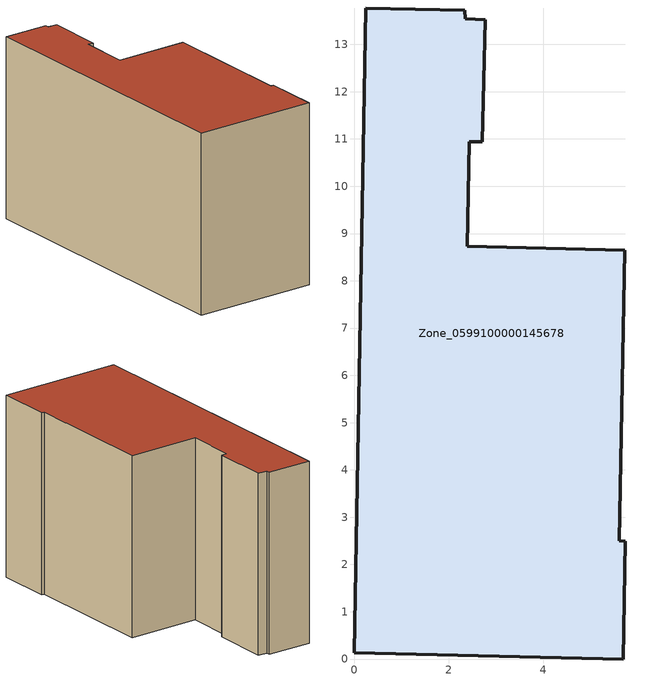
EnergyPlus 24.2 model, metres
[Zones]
Zone_0599100000145678
 floor ground (C_G): 0,0.13 0.25,13.77 2.35,13.72 2.35,13.54 2.78,13.52 2.71,10.94 2.44,10.94 2.39,8.73 5.73,8.65 5.61,2.5 5.74,2.49 5.69,0 z0
 wall outside (C_F): 5.73,8.65 2.39,8.73 2.44,10.94 2.71,10.94 2.78,13.52 2.35,13.54 2.35,13.72 0.25,13.77 0,0.13 5.69,0 5.74,2.49 5.61,2.5 5.73,8.65 z0:8.3
 roof outside (C_R): 2.35,13.72 0.25,13.77 0,0.13 5.69,0 5.74,2.49 5.61,2.5 5.73,8.65 2.39,8.73 2.44,10.94 2.71,10.94 2.78,13.52 2.35,13.54 z8.3
[BUILDING]
Pand.0599100000145678: North Axis=0; Terrain=City; Loads Convergence Tolerance Value=0.04; Temperature Convergence Tolerance Value=0.4; Solar Distribution=FullExterior; Maximum Number of Warmup Days=25; Minimum Number of Warmup Days=1
[Site:Location]
Rotterdam.The.Hague.AP_ZH_NLD Design_Conditions: Latitude=51.96; Longitude=4.45; Time Zone=1; Elevation=-4.5
[SITE:GROUNDTEMPERATURE:BUILDINGSURFACE]
18, 18, 18, 18, 18, 18, 18, 18, 18, 18, 18, 18
[MATERIAL] Thermal Absorptance=0.9; Solar Absorptance=0.7; Visible Absorptance=0.7
Name | Roughness | Thickness | Conductivity | Density | Specific Heat
G.TI.1975-1991 | MediumSmooth | 0.15 | 0.288461 | 540 | 1210
F.TI.1975-1991 | Rough | 0.3 | 0.230769 | 1920 | 840
R.TI.1975-1991 | MediumRough | 0.2 | 0.153846 | 1500 | 1000
[CONSTRUCTION]
C_G: G.TI.1975-1991
C_F: F.TI.1975-1991
C_R: R.TI.1975-1991
[ZONE]
Zone_0599100000145678: Type=1; Multiplier=1; Ceiling Height=Autocalculate; Volume=Autocalculate; Floor Area=autocalculate; Part of Total Floor Area=Yes
[ZONEINFILTRATION:DESIGNFLOWRATE]
Infil_Zone_0599100000145678: Zone or ZoneList or Space or SpaceList=Zone_0599100000145678; Schedule=AlwaysOn; Design Flow Rate Calculation Method=Flow/Area; Flow Rate per Floor Area=0.003; Constant Term Coefficient=1; Temperature Term Coefficient=0; Velocity Term Coefficient=0; Velocity Squared Term Coefficient=0
[HVACTEMPLATE:ZONE:IDEALLOADSAIRSYSTEM]
Zone_0599100000145678: Maximum Heating Supply Air Temperature=50; Minimum Cooling Supply Air Temperature=13; Maximum Heating Supply Air Humidity Ratio=0.0156; Minimum Cooling Supply Air Humidity Ratio=0.0077; Heating Limit=NoLimit; Cooling Limit=NoLimit; Dehumidification Control Type=ConstantSensibleHeatRatio; Cooling Sensible Heat Ratio=0.7; Dehumidification Setpoint=60; Humidification Control Type=None; Humidification Setpoint=30; Outdoor Air Method=None; Outdoor Air Flow Rate per Person=0.00944; Outdoor Air Flow Rate per Zone Floor Area=0; Outdoor Air Flow Rate per Zone=0; Demand Controlled Ventilation Type=None; Outdoor Air Economizer Type=NoEconomizer; Heat Recovery Type=None; Sensible Heat Recovery Effectiveness=0.7; Latent Heat Recovery Effectiveness=0.65
[ZONECONTROL:THERMOSTAT]
ThermostatControl_Zone_0599100000145678: Zone or ZoneList=Zone_0599100000145678; Control Type Schedule=DualSetpointControlType; Control 1=Thermostat_Zone_0599100000145678; Temperature Difference Between Cutout And Setpoint=0
[THERMOSTATSETPOINT:DUALSETPOINT]
Thermostat_Zone_0599100000145678: Heating Setpoint Temperature Schedule=HeatingSetpoint_Zone_0599100000145678; Cooling Setpoint Temperature Schedule=CoolingSetpoint_Zone_0599100000145678
[SCHEDULE:COMPACT]
HeatingSetpoint_Zone_0599100000145678: Through: 12/31, For: AllDays, Until: 24:00, 21
CoolingSetpoint_Zone_0599100000145678: Through: 12/31, For: AllDays, Until: 24:00, 24
DualSetpointControlType: Through: 12/31, For: AllDays, Until: 24:00, 4
AlwaysOn: Through: 12/31, For: AllDays, Until: 24:00, 1
